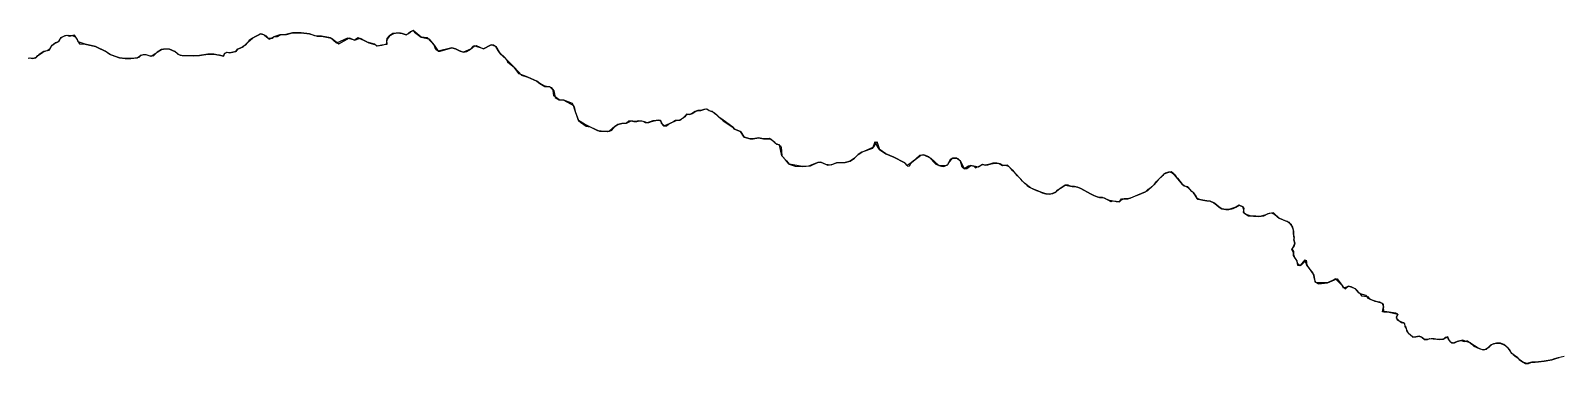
# Model space of a CAD drawing. Extents: x -74 to -34.8, y -33.8 to 5.3.
# Drawn here: x -53.015 to -51.904, y -26.584 to -26.342 of the extents above; entities that cross this region are included whole.
import ezdxf

# ---------------------------------------------------------------- set-up
doc = ezdxf.new("R2010")
doc.units = 0
doc.header["$LTSCALE"] = 2
doc.layers.add('UFEBRASIL', color=7, linetype='Continuous')

msp = doc.modelspace()

# ---------------------------------------------------------------- linework, layer by layer
at = {"layer": 'UFEBRASIL'}
for points in [[(-51.9003, -26.5793), (-51.9045, -26.5804), (-51.9072, -26.5811), (-51.9092, -26.5818), (-51.9105, -26.5821), (-51.9147, -26.5827), (-51.919, -26.5833), (-51.9214, -26.5836), (-51.9238, -26.5836), (-51.9273, -26.5845), (-51.9302, -26.5836), (-51.9321, -26.5822), (-51.934, -26.5805), (-51.9363, -26.5788), (-51.9383, -26.5773), (-51.9395, -26.5753), (-51.9409, -26.5734), (-51.9442, -26.5707), (-51.9465, -26.5698), (-51.9493, -26.5697), (-51.9515, -26.5701), (-51.9537, -26.5711), (-51.9553, -26.5729), (-51.9575, -26.5743), (-51.9597, -26.5745), (-51.9621, -26.5736), (-51.9635, -26.5729), (-51.9673, -26.5705), (-51.9686, -26.5694), (-51.9723, -26.5683), (-51.9739, -26.5675), (-51.976, -26.568), (-51.9779, -26.5686), (-51.9809, -26.5697), (-51.9827, -26.569), (-51.9843, -26.5667), (-51.9847, -26.5652), (-51.986, -26.5655), (-51.9873, -26.5666), (-51.9898, -26.5671), (-51.9921, -26.567), (-51.9947, -26.5665), (-51.9968, -26.5665), (-51.9996, -26.5671), (-52.0017, -26.567), (-52.0039, -26.5653), (-52.0057, -26.5647), (-52.008, -26.5651), (-52.0102, -26.5653), (-52.0123, -26.5636), (-52.0143, -26.5615), (-52.0149, -26.5591), (-52.0157, -26.5577), (-52.0161, -26.5557), (-52.0171, -26.555), (-52.0195, -26.554), (-52.0213, -26.553), (-52.022, -26.5508), (-52.0212, -26.5487), (-52.0226, -26.5478), (-52.0291, -26.5469), (-52.0314, -26.5469), (-52.0322, -26.5469), (-52.0315, -26.5432), (-52.0315, -26.5413), (-52.0343, -26.5398), (-52.0377, -26.5393), (-52.0425, -26.5373), (-52.0442, -26.5351), (-52.0486, -26.5339), (-52.0494, -26.5331), (-52.0519, -26.5303), (-52.0571, -26.5282), (-52.0584, -26.529), (-52.0607, -26.5297), (-52.0617, -26.5278), (-52.0664, -26.5229), (-52.0673, -26.5234), (-52.0723, -26.5259), (-52.0804, -26.5259), (-52.0816, -26.5238), (-52.0819, -26.5217), (-52.0827, -26.5189), (-52.0872, -26.5129), (-52.0888, -26.5092), (-52.0921, -26.5133), (-52.0938, -26.5133), (-52.0944, -26.5099), (-52.0959, -26.508), (-52.097, -26.506), (-52.097, -26.5037), (-52.0982, -26.5015), (-52.0971, -26.4996), (-52.0961, -26.497), (-52.0968, -26.4946), (-52.0963, -26.4928), (-52.0971, -26.4905), (-52.0969, -26.4875), (-52.0984, -26.4836), (-52.1015, -26.4813), (-52.1031, -26.4807), (-52.1074, -26.4788), (-52.1116, -26.475), (-52.1146, -26.4753), (-52.1172, -26.4763), (-52.1205, -26.4774), (-52.1222, -26.4775), (-52.1243, -26.4774), (-52.1277, -26.4774), (-52.1306, -26.4765), (-52.1329, -26.4751), (-52.133, -26.4727), (-52.1339, -26.4705), (-52.1366, -26.4694), (-52.1388, -26.4707), (-52.1418, -26.4718), (-52.1439, -26.4724), (-52.1462, -26.4726), (-52.149, -26.472), (-52.151, -26.4709), (-52.1529, -26.469), (-52.1548, -26.4676), (-52.1576, -26.4665), (-52.1601, -26.4661), (-52.1629, -26.4657), (-52.1652, -26.4653), (-52.167, -26.4644), (-52.1685, -26.462), (-52.1697, -26.4605), (-52.1708, -26.4594), (-52.1739, -26.4561), (-52.1762, -26.4555), (-52.1777, -26.4543), (-52.1787, -26.453), (-52.1796, -26.4519), (-52.1822, -26.4488), (-52.1841, -26.4466), (-52.1859, -26.4452), (-52.1878, -26.4454), (-52.1901, -26.446), (-52.1916, -26.4471), (-52.1921, -26.4477), (-52.1953, -26.451), (-52.197, -26.4528), (-52.1986, -26.4545), (-52.2001, -26.456), (-52.2017, -26.4575), (-52.2031, -26.4589), (-52.2046, -26.4597), (-52.2075, -26.4609), (-52.2104, -26.462), (-52.2115, -26.4625), (-52.2144, -26.4637), (-52.2175, -26.4647), (-52.22, -26.4648), (-52.2223, -26.4658), (-52.2234, -26.4669), (-52.226, -26.4666), (-52.2287, -26.4664), (-52.2298, -26.467), (-52.232, -26.4656), (-52.2359, -26.4639), (-52.238, -26.4639), (-52.2397, -26.4633), (-52.2421, -26.4623), (-52.2445, -26.461), (-52.2468, -26.4599), (-52.2494, -26.4585), (-52.2517, -26.4573), (-52.254, -26.4563), (-52.2563, -26.4558), (-52.2587, -26.4557), (-52.2608, -26.4547), (-52.2629, -26.4549), (-52.2652, -26.4563), (-52.2669, -26.4574), (-52.2693, -26.4595), (-52.2711, -26.4605), (-52.2737, -26.4613), (-52.2761, -26.4614), (-52.2785, -26.4607), (-52.2806, -26.4599), (-52.2829, -26.459), (-52.2855, -26.458), (-52.2882, -26.4567), (-52.2902, -26.4554), (-52.2919, -26.4539), (-52.294, -26.4518), (-52.2953, -26.4504), (-52.2977, -26.448), (-52.2994, -26.4461), (-52.301, -26.4443), (-52.3027, -26.4425), (-52.305, -26.4403), (-52.308, -26.4404), (-52.3102, -26.4394), (-52.3126, -26.4388), (-52.3156, -26.4388), (-52.3177, -26.4395), (-52.3208, -26.4402), (-52.3231, -26.4398), (-52.3251, -26.4409), (-52.3261, -26.4417), (-52.3295, -26.441), (-52.3315, -26.4404), (-52.3332, -26.441), (-52.3364, -26.4429), (-52.3378, -26.4418), (-52.3391, -26.4374), (-52.3421, -26.4352), (-52.3449, -26.4351), (-52.3465, -26.4362), (-52.3482, -26.4397), (-52.349, -26.4406), (-52.3533, -26.4408), (-52.3556, -26.4403), (-52.3567, -26.4398), (-52.362, -26.4341), (-52.3657, -26.4328), (-52.3689, -26.4333), (-52.3732, -26.437), (-52.375, -26.4386), (-52.3779, -26.4405), (-52.3796, -26.4386), (-52.3805, -26.4382), (-52.3875, -26.4344), (-52.3933, -26.4321), (-52.3981, -26.4287), (-52.4013, -26.4232), (-52.4031, -26.4282), (-52.4107, -26.4309), (-52.4135, -26.4326), (-52.4162, -26.4352), (-52.4192, -26.4373), (-52.4229, -26.4383), (-52.4292, -26.4385), (-52.4333, -26.4402), (-52.437, -26.4399), (-52.4405, -26.4382), (-52.4439, -26.4387), (-52.4495, -26.441), (-52.4541, -26.4412), (-52.4607, -26.4401), (-52.4636, -26.4396), (-52.4662, -26.4365), (-52.469, -26.4334), (-52.4706, -26.4256), (-52.4725, -26.4253), (-52.4741, -26.4239), (-52.4749, -26.423), (-52.478, -26.4209), (-52.4824, -26.4211), (-52.486, -26.4203), (-52.4899, -26.4212), (-52.4919, -26.4211), (-52.4963, -26.42), (-52.4991, -26.4159), (-52.5033, -26.4142), (-52.5046, -26.4127), (-52.5127, -26.4067), (-52.5144, -26.4055), (-52.5161, -26.4038), (-52.518, -26.4026), (-52.5195, -26.4013), (-52.5218, -26.4008), (-52.5235, -26.3995), (-52.5257, -26.3999), (-52.5278, -26.4004), (-52.5301, -26.4005), (-52.5319, -26.4012), (-52.5338, -26.4025), (-52.5359, -26.4035), (-52.5383, -26.4032), (-52.5394, -26.405), (-52.5406, -26.406), (-52.5439, -26.4079), (-52.5462, -26.4077), (-52.5482, -26.4089), (-52.5501, -26.4099), (-52.5521, -26.4106), (-52.5542, -26.4117), (-52.5558, -26.4106), (-52.5567, -26.4086), (-52.5585, -26.4075), (-52.5603, -26.4078), (-52.5627, -26.4081), (-52.5647, -26.4088), (-52.5668, -26.4094), (-52.5687, -26.4088), (-52.5708, -26.4082), (-52.5731, -26.4081), (-52.575, -26.4085), (-52.5774, -26.4082), (-52.579, -26.4082), (-52.5802, -26.4083), (-52.5818, -26.4098), (-52.5852, -26.41), (-52.5882, -26.4108), (-52.5903, -26.4122), (-52.5942, -26.4156), (-52.5958, -26.4161), (-52.6028, -26.4153), (-52.6096, -26.4119), (-52.6125, -26.4105), (-52.6167, -26.4077), (-52.6173, -26.4063), (-52.6194, -26.4001), (-52.6204, -26.3969), (-52.6212, -26.3955), (-52.6275, -26.3931), (-52.6308, -26.3927), (-52.6347, -26.3898), (-52.6351, -26.3858), (-52.6375, -26.3834), (-52.6391, -26.3832), (-52.6421, -26.3826), (-52.645, -26.3809), (-52.647, -26.3792), (-52.6537, -26.3763), (-52.6598, -26.3739), (-52.6638, -26.3687), (-52.6694, -26.3633), (-52.6699, -26.3625), (-52.6745, -26.3582), (-52.6768, -26.354), (-52.6802, -26.3527), (-52.6808, -26.353), (-52.6858, -26.3556), (-52.6926, -26.3534), (-52.6937, -26.354), (-52.6952, -26.3558), (-52.7003, -26.3581), (-52.7006, -26.358), (-52.7034, -26.3571), (-52.7062, -26.3556), (-52.7088, -26.355), (-52.7189, -26.3573), (-52.7204, -26.3561), (-52.7216, -26.3531), (-52.7266, -26.3476), (-52.7311, -26.3471), (-52.7369, -26.3424), (-52.7388, -26.3432), (-52.7404, -26.3445), (-52.742, -26.3454), (-52.7449, -26.3444), (-52.7463, -26.3443), (-52.7494, -26.3442), (-52.7517, -26.3446), (-52.7541, -26.3462), (-52.7564, -26.3493), (-52.7562, -26.3526), (-52.7598, -26.3531), (-52.7635, -26.3537), (-52.7652, -26.3523), (-52.7704, -26.3508), (-52.777, -26.3477), (-52.7796, -26.3494), (-52.7846, -26.3478), (-52.7928, -26.3515), (-52.7971, -26.3477), (-52.8036, -26.3465), (-52.8084, -26.3463), (-52.8123, -26.3447), (-52.8184, -26.344), (-52.8248, -26.3441), (-52.8295, -26.3452), (-52.834, -26.3454), (-52.8375, -26.3468), (-52.8392, -26.3477), (-52.8393, -26.3481), (-52.8425, -26.3482), (-52.8448, -26.3461), (-52.8456, -26.3454), (-52.8484, -26.3451), (-52.8501, -26.346), (-52.8521, -26.3469), (-52.8538, -26.348), (-52.8561, -26.3497), (-52.8574, -26.3511), (-52.8592, -26.3529), (-52.8608, -26.3543), (-52.8627, -26.3552), (-52.8646, -26.3559), (-52.866, -26.3576), (-52.868, -26.3582), (-52.8702, -26.3585), (-52.8721, -26.3583), (-52.8742, -26.359), (-52.8748, -26.3609), (-52.8778, -26.3603), (-52.8786, -26.3602), (-52.8818, -26.3596), (-52.8863, -26.3595), (-52.8922, -26.3605), (-52.897, -26.3607), (-52.9062, -26.3606), (-52.9083, -26.3594), (-52.9102, -26.3576), (-52.9141, -26.356), (-52.9185, -26.3558), (-52.92, -26.3562), (-52.923, -26.3581), (-52.924, -26.359), (-52.9275, -26.3612), (-52.931, -26.3601), (-52.9333, -26.36), (-52.9354, -26.3606), (-52.9362, -26.362), (-52.9392, -26.3624), (-52.9422, -26.3628), (-52.9463, -26.3626), (-52.9504, -26.3623), (-52.9574, -26.3597), (-52.9609, -26.3574), (-52.9678, -26.3539), (-52.9754, -26.3523), (-52.9805, -26.3505), (-52.9812, -26.3487), (-52.9832, -26.3457), (-52.9856, -26.3462), (-52.9878, -26.3459), (-52.9902, -26.3463), (-52.9921, -26.3471), (-52.9937, -26.3485), (-52.9948, -26.3506), (-52.9969, -26.3514), (-52.9985, -26.3524), (-53.0002, -26.354), (-53.0011, -26.3558), (-53.003, -26.3572), (-53.0054, -26.3576), (-53.0073, -26.3588), (-53.0092, -26.3601), (-53.0107, -26.3617), (-53.0129, -26.3627), (-53.0148, -26.3624), (-53.0168, -26.3627)], [(-53.0158, -26.3623), (-53.0137, -26.3626), (-53.0114, -26.3622), (-53.0099, -26.3606), (-53.008, -26.3593), (-53.0063, -26.3581), (-53.004, -26.3572), (-53.0017, -26.3567), (-53.0006, -26.355), (-52.9995, -26.353), (-52.9976, -26.3519), (-52.9955, -26.3509), (-52.994, -26.3494), (-52.9929, -26.3474), (-52.991, -26.3465), (-52.9887, -26.3458), (-52.9867, -26.3465), (-52.9846, -26.3459), (-52.9827, -26.3469), (-52.9812, -26.3488), (-52.9803, -26.3508), (-52.9795, -26.352), (-52.9753, -26.3523), (-52.9678, -26.3539), (-52.9594, -26.3581), (-52.9565, -26.36), (-52.9504, -26.3623), (-52.9463, -26.3626), (-52.9422, -26.3628), (-52.9377, -26.3622), (-52.9351, -26.3605), (-52.9329, -26.3599), (-52.9307, -26.3601), (-52.9292, -26.3604), (-52.9258, -26.3607), (-52.923, -26.3581), (-52.92, -26.3562), (-52.9185, -26.3558), (-52.9168, -26.3556), (-52.9141, -26.356), (-52.9102, -26.3576), (-52.9081, -26.3596), (-52.905, -26.3606), (-52.897, -26.3607), (-52.8922, -26.3605), (-52.8863, -26.3595), (-52.8818, -26.3596), (-52.8778, -26.3603), (-52.8748, -26.3609), (-52.8742, -26.3591), (-52.8724, -26.3582), (-52.8702, -26.3585), (-52.868, -26.3582), (-52.866, -26.3576), (-52.8646, -26.3559), (-52.8627, -26.3552), (-52.8605, -26.3541), (-52.8587, -26.3523), (-52.8571, -26.3507), (-52.8555, -26.3494), (-52.8538, -26.348), (-52.8521, -26.3469), (-52.8496, -26.3457), (-52.8474, -26.3446), (-52.8453, -26.3456), (-52.844, -26.3462), (-52.8425, -26.3482), (-52.8415, -26.3486), (-52.8379, -26.3468), (-52.8358, -26.3468), (-52.8357, -26.3468), (-52.8334, -26.3454), (-52.8291, -26.3452), (-52.8248, -26.3441), (-52.8184, -26.344), (-52.8123, -26.3447), (-52.8067, -26.3464), (-52.8036, -26.3465), (-52.7963, -26.3478), (-52.7909, -26.3521), (-52.7832, -26.3477), (-52.7796, -26.3494), (-52.7754, -26.3479), (-52.7692, -26.3512), (-52.7648, -26.3526), (-52.7628, -26.3536), (-52.7598, -26.3531), (-52.7562, -26.3521), (-52.7559, -26.3481), (-52.7542, -26.3462), (-52.7511, -26.3445), (-52.7486, -26.3441), (-52.7449, -26.3444), (-52.742, -26.3454), (-52.7404, -26.3445), (-52.7388, -26.3432), (-52.7369, -26.3424), (-52.7361, -26.3436), (-52.7311, -26.3471), (-52.7256, -26.3483), (-52.7216, -26.3531), (-52.7188, -26.3573), (-52.7173, -26.3574), (-52.7088, -26.355), (-52.7062, -26.3556), (-52.7028, -26.3574), (-52.7002, -26.3581), (-52.6983, -26.3577), (-52.6952, -26.3558), (-52.6925, -26.3534), (-52.6911, -26.3533), (-52.6858, -26.3556), (-52.6802, -26.3527), (-52.6786, -26.3527), (-52.6768, -26.354), (-52.6738, -26.3592), (-52.6694, -26.3633), (-52.6685, -26.365), (-52.6633, -26.3693), (-52.6582, -26.3748), (-52.6537, -26.3763), (-52.647, -26.3792), (-52.6449, -26.3809), (-52.6412, -26.383), (-52.6375, -26.3834), (-52.6366, -26.3838), (-52.6348, -26.3862), (-52.6337, -26.391), (-52.6308, -26.3927), (-52.6274, -26.3931), (-52.6204, -26.3969), (-52.6199, -26.3978), (-52.6192, -26.4013), (-52.6167, -26.4077), (-52.6154, -26.4091), (-52.6113, -26.4118), (-52.6083, -26.4123), (-52.6016, -26.4155), (-52.5942, -26.4156), (-52.5925, -26.4147), (-52.5903, -26.4122), (-52.5882, -26.4108), (-52.5852, -26.41), (-52.5818, -26.4098), (-52.5786, -26.4081), (-52.5765, -26.4085), (-52.5743, -26.4084), (-52.5722, -26.4081), (-52.5701, -26.4082), (-52.5682, -26.4092), (-52.5657, -26.4092), (-52.5638, -26.4085), (-52.5618, -26.4081), (-52.5594, -26.4075), (-52.5571, -26.4076), (-52.5566, -26.4098), (-52.5551, -26.4116), (-52.5528, -26.4116), (-52.5513, -26.4104), (-52.5491, -26.4093), (-52.5473, -26.4085), (-52.5452, -26.4075), (-52.543, -26.4076), (-52.5423, -26.4072), (-52.5394, -26.4047), (-52.5379, -26.4032), (-52.5359, -26.4035), (-52.5342, -26.4027), (-52.5322, -26.4014), (-52.5301, -26.4005), (-52.5278, -26.4004), (-52.5257, -26.3999), (-52.5239, -26.3993), (-52.5219, -26.4005), (-52.5199, -26.4013), (-52.518, -26.4023), (-52.5163, -26.4037), (-52.5147, -26.4051), (-52.513, -26.4066), (-52.5115, -26.4081), (-52.5046, -26.4127), (-52.5033, -26.4142), (-52.4991, -26.4159), (-52.4963, -26.42), (-52.4919, -26.4211), (-52.4899, -26.4212), (-52.486, -26.4203), (-52.4824, -26.4211), (-52.4767, -26.4214), (-52.4737, -26.4243), (-52.4715, -26.4252), (-52.4699, -26.4263), (-52.4695, -26.4271), (-52.469, -26.4334), (-52.4656, -26.4372), (-52.4636, -26.4396), (-52.4592, -26.4411), (-52.4541, -26.4412), (-52.4482, -26.4407), (-52.4426, -26.4381), (-52.4405, -26.4382), (-52.4355, -26.4403), (-52.432, -26.4396), (-52.4292, -26.4385), (-52.4229, -26.4383), (-52.4192, -26.4373), (-52.4162, -26.4352), (-52.4135, -26.4326), (-52.4107, -26.4309), (-52.402, -26.4269), (-52.4, -26.4231), (-52.398, -26.4288), (-52.3933, -26.4321), (-52.3875, -26.4344), (-52.3796, -26.4386), (-52.3774, -26.441), (-52.3762, -26.4407), (-52.375, -26.4386), (-52.3732, -26.437), (-52.368, -26.4329), (-52.3657, -26.4328), (-52.3606, -26.4351), (-52.3549, -26.4406), (-52.3529, -26.4411), (-52.3513, -26.4412), (-52.3482, -26.4397), (-52.3477, -26.4388), (-52.3449, -26.4351), (-52.3421, -26.4352), (-52.341, -26.4353), (-52.3391, -26.4374), (-52.3364, -26.4429), (-52.3344, -26.4428), (-52.3315, -26.4404), (-52.3295, -26.441), (-52.3281, -26.4421), (-52.3251, -26.4407), (-52.3231, -26.4398), (-52.3208, -26.4402), (-52.3193, -26.44), (-52.3167, -26.4392), (-52.3138, -26.4387), (-52.311, -26.439), (-52.3086, -26.4404), (-52.3061, -26.4402), (-52.3039, -26.4412), (-52.3015, -26.4437), (-52.2999, -26.4455), (-52.2984, -26.447), (-52.2964, -26.4492), (-52.294, -26.4518), (-52.2928, -26.4531), (-52.2907, -26.455), (-52.2889, -26.4562), (-52.2866, -26.4575), (-52.2839, -26.4587), (-52.2817, -26.4595), (-52.2796, -26.4603), (-52.277, -26.4612), (-52.2746, -26.4614), (-52.2719, -26.4609), (-52.2698, -26.4599), (-52.2682, -26.4583), (-52.2652, -26.4563), (-52.2629, -26.4549), (-52.2604, -26.4552), (-52.2579, -26.4557), (-52.2558, -26.4559), (-52.2532, -26.4566), (-52.2517, -26.4573), (-52.2494, -26.4585), (-52.2468, -26.4599), (-52.2445, -26.461), (-52.2421, -26.4623), (-52.2397, -26.4633), (-52.238, -26.4639), (-52.2359, -26.4639), (-52.2347, -26.4641), (-52.232, -26.4656), (-52.228, -26.4663), (-52.226, -26.4666), (-52.2234, -26.4669), (-52.222, -26.4648), (-52.22, -26.4648), (-52.2175, -26.4647), (-52.2158, -26.4642), (-52.2131, -26.4631), (-52.2104, -26.462), (-52.2075, -26.4609), (-52.2046, -26.4597), (-52.2026, -26.4578), (-52.2007, -26.4567), (-52.1996, -26.4555), (-52.1981, -26.454), (-52.1965, -26.4522), (-52.1947, -26.4503), (-52.1939, -26.4496), (-52.191, -26.4466), (-52.189, -26.4458), (-52.1869, -26.4452), (-52.1851, -26.4459), (-52.1833, -26.4474), (-52.1822, -26.4488), (-52.1813, -26.4498), (-52.1787, -26.453), (-52.1771, -26.4551), (-52.1754, -26.4556), (-52.1734, -26.4567), (-52.1728, -26.4574), (-52.1697, -26.4605), (-52.1679, -26.4628), (-52.1667, -26.465), (-52.1652, -26.4653), (-52.1629, -26.4657), (-52.1601, -26.4661), (-52.1576, -26.4665), (-52.1548, -26.4676), (-52.1529, -26.469), (-52.151, -26.4709), (-52.149, -26.472), (-52.1462, -26.4726), (-52.1439, -26.4724), (-52.1408, -26.4718), (-52.1388, -26.4707), (-52.1366, -26.4694), (-52.1339, -26.4705), (-52.133, -26.4717), (-52.1335, -26.4744), (-52.1316, -26.4759), (-52.1296, -26.4772), (-52.126, -26.4774), (-52.1227, -26.4775), (-52.1205, -26.4774), (-52.1186, -26.477), (-52.1155, -26.4755), (-52.113, -26.4749), (-52.1106, -26.4762), (-52.1074, -26.4788), (-52.1015, -26.4813), (-52.1005, -26.4817), (-52.0977, -26.4854), (-52.0969, -26.4886), (-52.097, -26.4906), (-52.0968, -26.4946), (-52.0961, -26.497), (-52.0966, -26.4989), (-52.0982, -26.5011), (-52.0971, -26.5031), (-52.097, -26.5053), (-52.0963, -26.5074), (-52.0947, -26.5095), (-52.0941, -26.5119), (-52.0921, -26.5133), (-52.0911, -26.5127), (-52.0878, -26.5093), (-52.0872, -26.5129), (-52.0821, -26.5202), (-52.0817, -26.5231), (-52.0814, -26.5251), (-52.0788, -26.5265), (-52.0723, -26.5259), (-52.0654, -26.523), (-52.0652, -26.523), (-52.0611, -26.5285), (-52.0593, -26.5302), (-52.0571, -26.5282), (-52.0552, -26.5284), (-52.0519, -26.5303), (-52.0486, -26.5339), (-52.0476, -26.5353), (-52.0433, -26.5358), (-52.0416, -26.5377), (-52.0363, -26.5395), (-52.0326, -26.5407), (-52.0315, -26.5433), (-52.0319, -26.5445), (-52.0314, -26.5469), (-52.0285, -26.547), (-52.0275, -26.5471), (-52.0212, -26.5487), (-52.0223, -26.5514), (-52.0205, -26.5533), (-52.0185, -26.5547), (-52.0166, -26.5552), (-52.0161, -26.557), (-52.0153, -26.558), (-52.0148, -26.56), (-52.0136, -26.5623), (-52.0118, -26.5639), (-52.0102, -26.5653), (-52.008, -26.5651), (-52.0057, -26.5647), (-52.0034, -26.5655), (-52.0017, -26.567), (-51.9996, -26.5671), (-51.9978, -26.5664), (-51.9954, -26.5666), (-51.9929, -26.5669), (-51.9908, -26.5671), (-51.9883, -26.5669), (-51.9859, -26.5652), (-51.9845, -26.5662), (-51.9838, -26.5678), (-51.9822, -26.5694), (-51.9799, -26.5695), (-51.9779, -26.5686), (-51.9753, -26.5677), (-51.9728, -26.5685), (-51.9709, -26.5681), (-51.9704, -26.5681), (-51.9673, -26.5705), (-51.966, -26.572), (-51.9621, -26.5736), (-51.9589, -26.5745), (-51.9569, -26.5742), (-51.9549, -26.5725), (-51.953, -26.5707), (-51.9515, -26.5701), (-51.9493, -26.5697), (-51.9462, -26.5699), (-51.9433, -26.5712), (-51.9427, -26.5717), (-51.9403, -26.574), (-51.9389, -26.5762), (-51.9374, -26.5779), (-51.9352, -26.5797), (-51.9329, -26.5815), (-51.9312, -26.5828), (-51.9283, -26.5844), (-51.9261, -26.5844), (-51.9238, -26.5836), (-51.9214, -26.5836), (-51.919, -26.5833), (-51.9147, -26.5827), (-51.9092, -26.5818), (-51.9064, -26.5809), (-51.9038, -26.5802)]]:
    msp.add_lwpolyline(points, dxfattribs=at)

doc.saveas('drawing.dxf')
